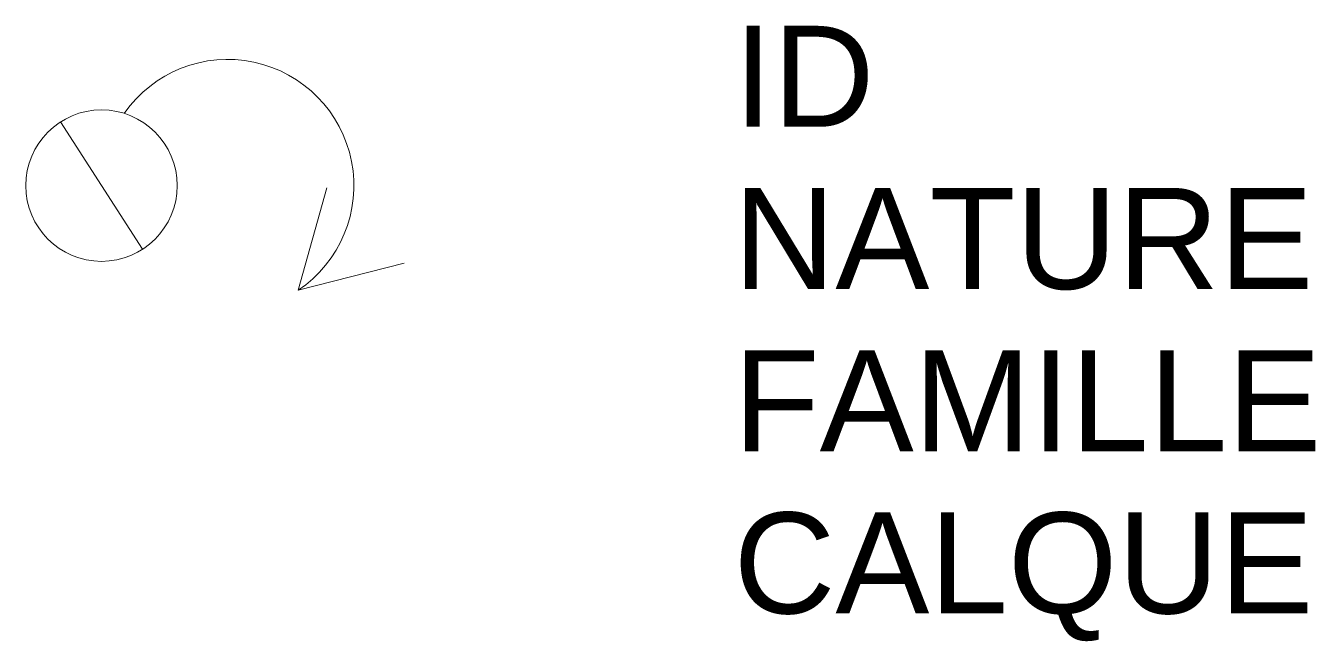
# Model space of a CAD drawing. Header units: metres. Extents: x 3141.95 to 3144.51, y 1877.74 to 1878.96.
import ezdxf

# ---------------------------------------------------------------- set-up
doc = ezdxf.new("R2010")
doc.units = ezdxf.units.M
doc.header["$LTSCALE"] = 2
doc.linetypes.add('Socle_Continu', pattern=[2.5, 2.5, 0])
doc.layers.add('EAUPL_SCT', color=5, linetype='Socle_Continu', lineweight=13, true_color=0x0000ff)
doc.styles.get("Standard").update_dxf_attribs({"font": 'arial.ttf'})

msp = doc.modelspace()

# ---------------------------------------------------------------- linework, layer by layer
at = {"layer": 'EAUPL_SCT', "linetype": 'Socle_Continu'}
msp.add_lwpolyline([(3142.1493, 1878.7895, -1.203677), (3142.494, 1878.4391)], format="xyb", dxfattribs=at)
for points in [[(3142.1856, 1878.5203), (3142.023, 1878.7725)], [(3142.5507, 1878.642), (3142.494, 1878.4391), (3142.7038, 1878.4929)]]:
    msp.add_lwpolyline(points, dxfattribs=at)
msp.add_circle((3142.1043, 1878.6464), 0.15, dxfattribs=at)

# ---------------------------------------------------------------- texts
at = {"layer": 'EAUPL_SCT', "linetype": 'Socle_Continu', "flags": 9}
for tag, p, s in [('ID', (3143.3564, 1878.763), 'BP_2085'), ('NATURE', (3143.3564, 1878.4417), 'Vidange'), ('FAMILLE', (3143.3564, 1878.1204), 'Eau pluviale'), ('CALQUE', (3143.3564, 1877.7991), 'EAUPL_SCT')]:
    msp.add_attdef(tag, p, s, height=0.2, dxfattribs=at)

doc.saveas('drawing.dxf')
